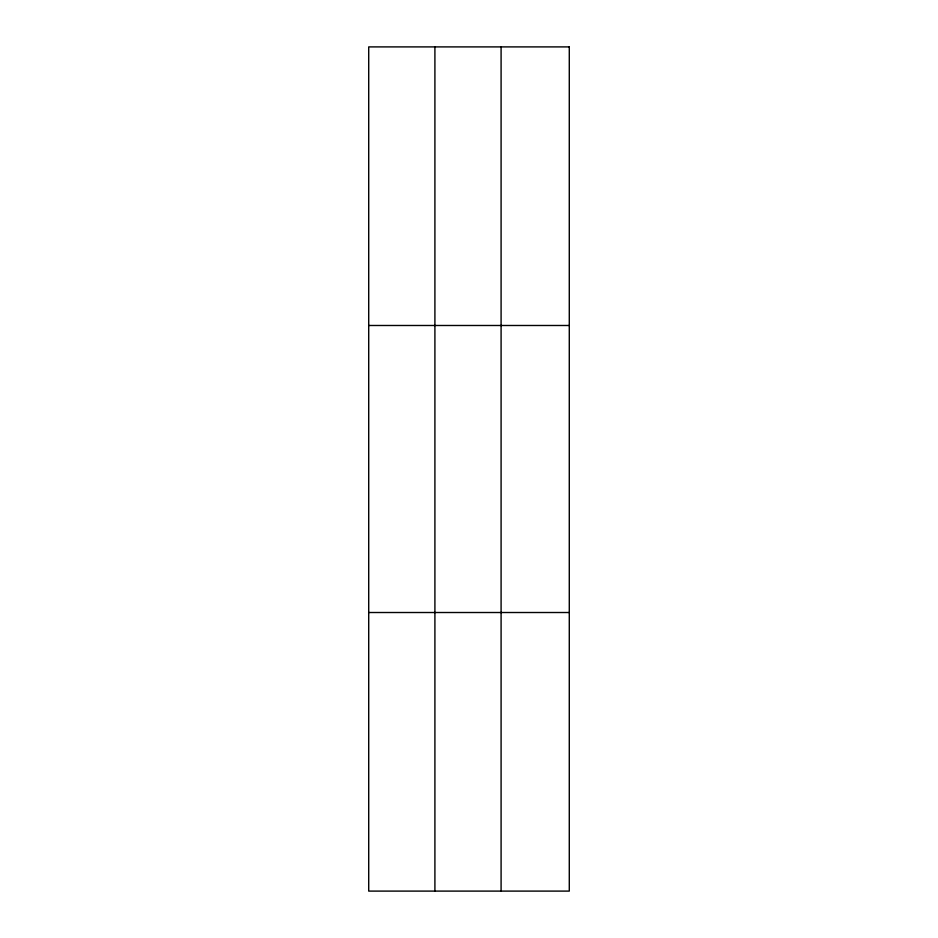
<?xml version="1.0" encoding="UTF-8"?>
<svg xmlns="http://www.w3.org/2000/svg" width="938" height="938" viewBox="0 0 938 938"><rect width="100%" height="100%" fill="white"/><g stroke="black" fill="none" stroke-linecap="round" stroke-linejoin="round"><path stroke-width="1.41" d="M434.904 891.1L434.904 46.9M501.091 891.1L501.091 46.9M368.716 325.486L569.284 325.486M368.716 612.514L569.284 612.514M569.284 46.9L569.284 891.1L368.716 891.1L368.716 46.9L569.284 46.9"/></g></svg>
